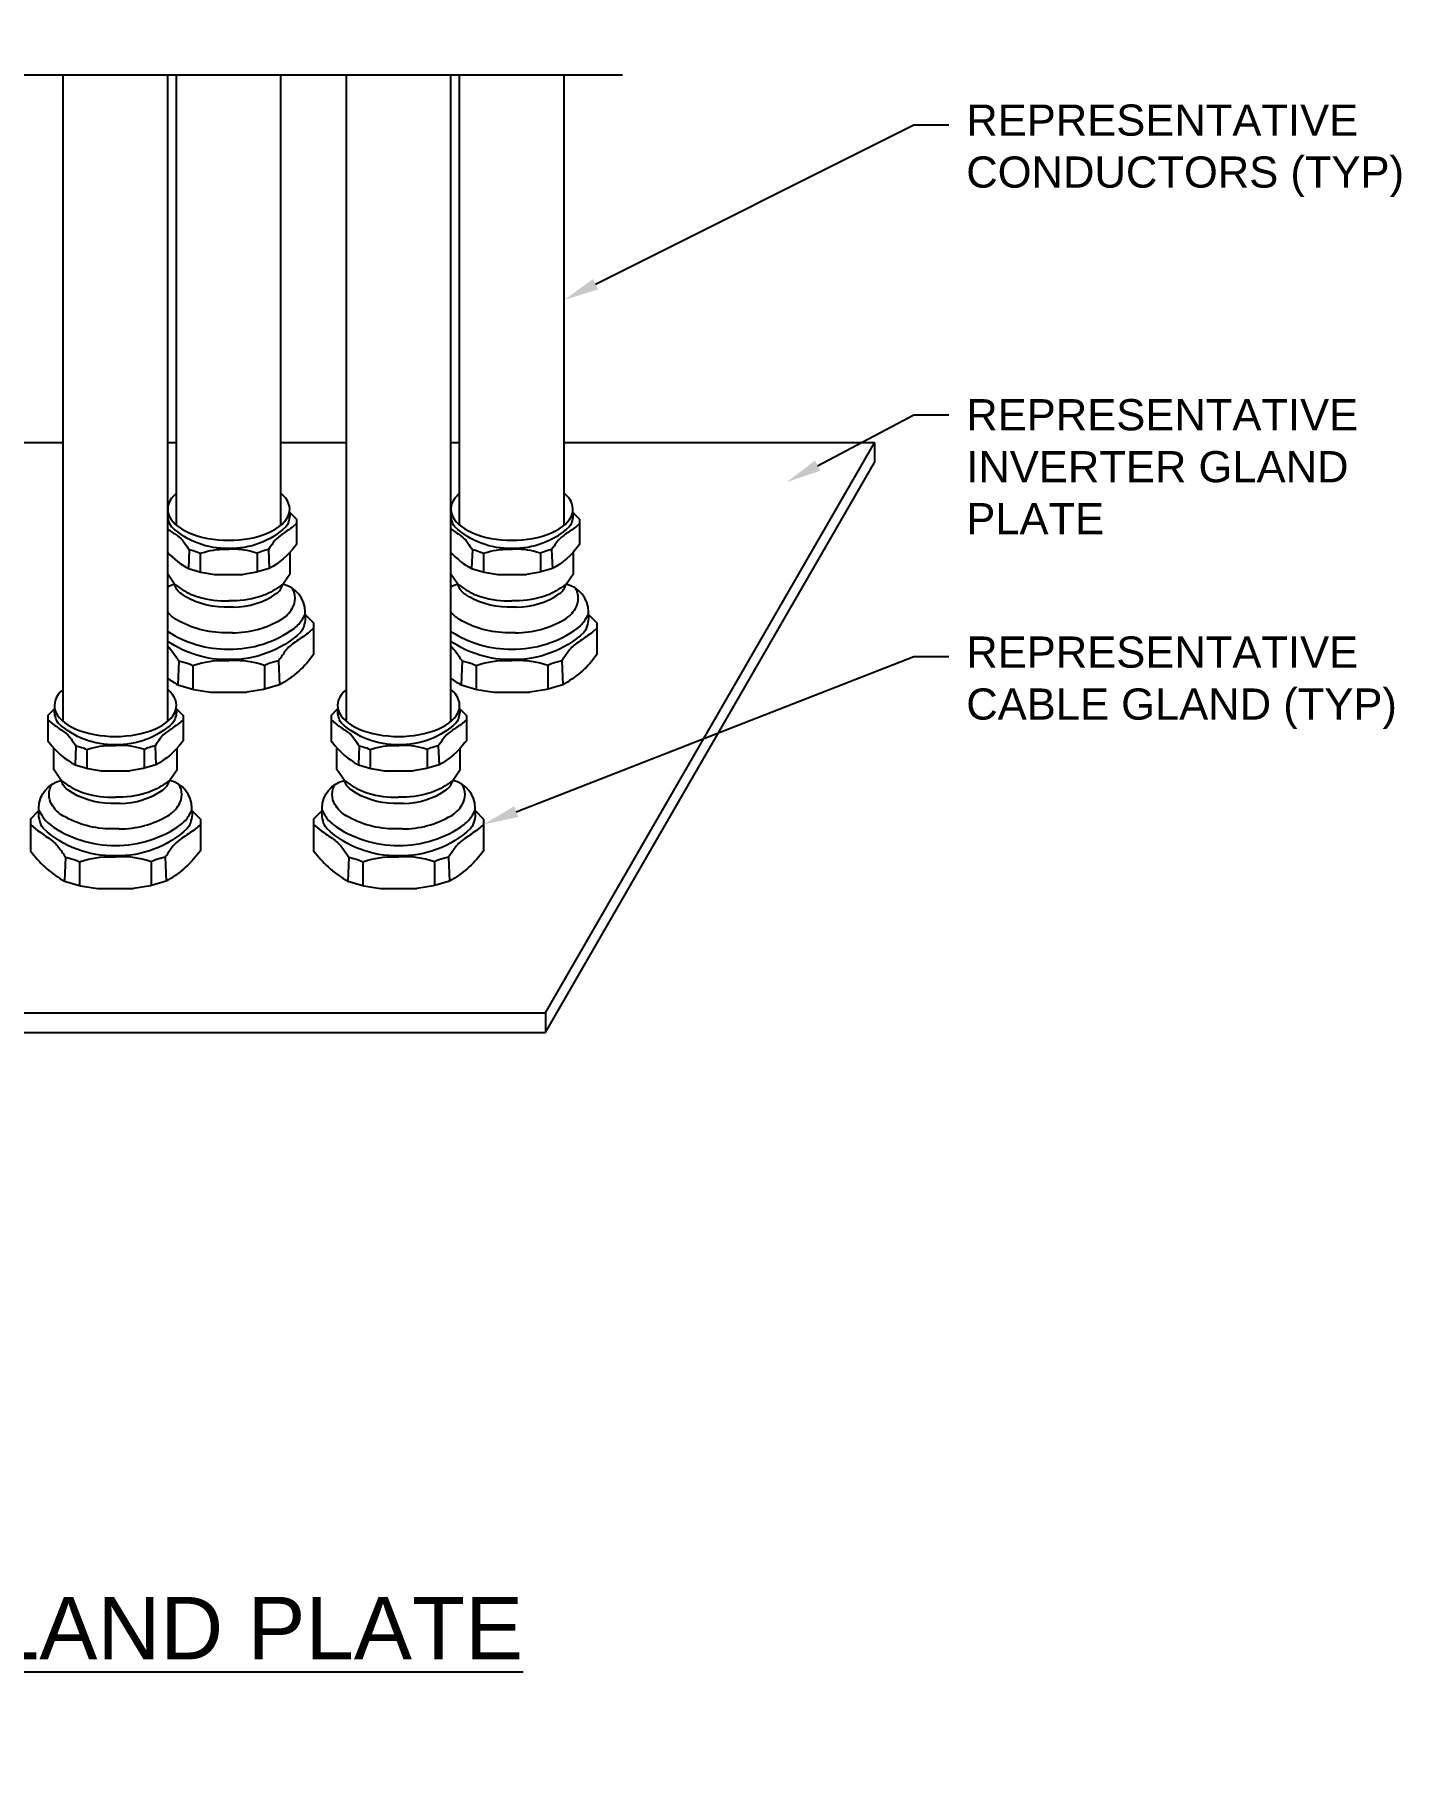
# Model space of a CAD drawing. Header units: feet. Extents: x -17.4 to 71.2, y -40.9 to 37.2.
# Drawn here: x 5.44 to 9.88, y 11.36 to 16.91 of the extents above; entities that cross this region are included whole.
import ezdxf
from ezdxf import colors
from ezdxf.entities.mleader import LeaderData, LeaderLine
from ezdxf.enums import TextEntityAlignment as Align
from ezdxf.math import Vec2, Vec3

# ---------------------------------------------------------------- set-up
doc = ezdxf.new("R2010")
doc.units = ezdxf.units.FT
doc.header["$MEASUREMENT"] = 0
doc.layers.add('G-ANNO-TEXT', color=1, linetype='Continuous')
doc.layers.add('G-ANNO-TEXT @ 1', color=1, linetype='Continuous')
doc.styles.add('NEI-A', font='arial.ttf')

# ---------------------------------------------------------------- blocks, each defined once
blk = doc.blocks.new('DETAIL_TITLE')
blk.add_circle((0.5923, -0.5126), 0.25)
at = {"style": 'NEI-A'}
blk.add_attdef('DETAIL_TITLE_001', (0.9099, -0.4851), '', height=0.2, dxfattribs=at)
at = {"style": 'NEI-A', "flags": 8}
blk.add_attdef('#', text='', height=0.2, dxfattribs=at).set_placement((0.5922, -0.5109), align=Align.MIDDLE_CENTER)
at = {"style": 'NEI-A'}
for tag, p in [('SCALE:', (0.9386, -0.7379)), ('1"_=_', (1.5474, -0.7379))]:
    blk.add_attdef(tag, text='', height=0.1, dxfattribs=at).set_placement(p, align=Align.BOTTOM_LEFT)

msp = doc.modelspace()

# ---------------------------------------------------------------- linework, layer by layer
at = {"color": 1}
for p, q in [((8.13505, 15.59964), (8.13505, 15.53714)), ((7.07924, 13.70842), (8.13505, 15.53714)), ((5.86734, 15.37553), (5.86844, 15.37663)), ((6.25786, 15.37716), (6.28037, 15.35464)), ((6.77604, 15.37553), (6.77714, 15.37663)), ((7.16656, 15.37716), (7.18907, 15.35464)), ((5.48297, 14.72508), (5.50496, 14.74707)), ((5.89438, 14.74759), (5.91689, 14.72508)), ((6.39167, 14.72508), (6.41366, 14.74707)), ((6.80308, 14.74759), (6.82559, 14.72508)), ((7.07924, 13.77092), (7.07924, 13.70842)), ((0.99026, 13.70842), (7.07924, 13.70842))]:
    msp.add_line(p, q, dxfattribs=at)
for points in [[(1.7096, 16.78074), (4.42456, 16.78074), (4.47144, 16.65195), (4.56519, 16.90952), (4.61206, 16.78074), (7.32702, 16.78074)], [(5.5319, 14.70604), (5.5319, 16.78074)], [(5.86734, 14.70604), (5.86734, 16.78074)], [(5.89538, 15.33561), (5.89538, 16.78074)], [(6.23082, 15.33561), (6.23082, 16.78074)], [(6.44059, 14.70604), (6.44059, 16.78074)], [(6.77604, 14.70604), (6.77604, 16.78074)], [(6.80407, 15.33561), (6.80407, 16.78074)], [(7.13952, 15.33561), (7.13952, 16.78074)], [(5.5319, 15.59964), (5.32212, 15.59964)], [(5.89538, 15.59964), (5.86734, 15.59964)], [(6.44059, 15.59964), (6.23082, 15.59964)], [(6.80407, 15.59964), (6.77604, 15.59964)], [(7.07924, 13.77092), (8.13505, 15.59964), (7.13952, 15.59964)], [(1.8971, 15.34162), (0.99026, 13.77092), (7.07924, 13.77092)], [(5.93639, 15.25713), (5.93383, 15.19634)], [(6.19044, 15.25713), (6.19299, 15.19634)], [(6.84508, 15.25713), (6.84253, 15.19634)], [(7.09914, 15.25713), (7.10169, 15.19634)], [(5.97187, 15.24562), (5.97187, 15.18512)], [(6.15496, 15.24562), (6.15496, 15.18512)], [(6.23676, 15.1462), (6.26084, 15.18092), (6.26084, 15.25032)], [(6.88057, 15.24562), (6.88057, 15.18512)], [(7.06366, 15.24562), (7.06366, 15.18512)], [(7.14546, 15.1462), (7.16953, 15.18092), (7.16953, 15.25032)], [(5.88944, 15.1462), (5.86734, 15.17807)], [(6.79814, 15.1462), (6.77604, 15.17807)], [(5.90349, 14.89991), (5.90028, 14.82352)], [(5.94807, 14.88544), (5.94807, 14.80942)], [(6.17812, 14.88544), (6.17812, 14.80942)], [(6.22271, 14.89991), (6.22592, 14.82352)], [(6.81219, 14.89991), (6.80898, 14.82352)], [(6.85677, 14.88544), (6.85677, 14.80942)], [(7.08682, 14.88544), (7.08682, 14.80942)], [(7.13141, 14.89991), (7.13461, 14.82352)], [(5.52596, 14.51664), (5.50188, 14.55136), (5.50188, 14.62076)], [(5.57291, 14.62757), (5.57035, 14.56677)], [(5.60839, 14.61606), (5.60839, 14.55556)], [(5.79148, 14.61606), (5.79148, 14.55556)], [(5.82696, 14.62757), (5.82951, 14.56677)], [(5.87328, 14.51664), (5.89736, 14.55136), (5.89736, 14.62076)], [(6.43466, 14.51664), (6.41058, 14.55136), (6.41058, 14.62076)], [(6.4816, 14.62757), (6.47905, 14.56677)], [(6.51709, 14.61606), (6.51709, 14.55556)], [(6.70018, 14.61606), (6.70018, 14.55556)], [(6.73566, 14.62757), (6.73821, 14.56677)], [(6.78198, 14.51664), (6.80605, 14.55136), (6.80605, 14.62076)], [(5.54001, 14.27034), (5.5368, 14.19395)], [(5.58459, 14.25587), (5.58459, 14.17986)], [(5.81464, 14.25587), (5.81464, 14.17986)], [(5.85923, 14.27034), (5.86244, 14.19395)], [(6.44871, 14.27034), (6.4455, 14.19395)], [(6.49329, 14.25587), (6.49329, 14.17986)], [(6.72334, 14.25587), (6.72334, 14.17986)], [(6.76793, 14.27034), (6.77114, 14.19395)]]:
    msp.add_lwpolyline(points, dxfattribs=at)
for points in [[(6.25904, 15.37598, -0.1321251), (6.25086, 15.33545), (6.24682, 15.33014, -0.1949443), (6.06341, 15.26072, -0.1949443), (5.88001, 15.33014), (5.87596, 15.33545, -0.1321251), (5.86778, 15.37598)], [(7.16774, 15.37598, -0.1321251), (7.15956, 15.33545), (7.15551, 15.33014, -0.1949443), (6.97211, 15.26072, -0.1949443), (6.78871, 15.33014), (6.78466, 15.33545, -0.1321251), (6.77648, 15.37598)], [(5.86734, 15.32361, -0.000916), (5.89773, 15.30264, -0.0897692), (5.92076, 15.27962, 0.0002008), (5.93639, 15.25713), (5.94896, 15.25405, -0.0560716), (5.97187, 15.24562), (5.98517, 15.24953, -0.0912926), (6.06341, 15.25768)], [(6.28037, 15.34094), (6.2667, 15.32857), (6.26246, 15.32566, 0.0010057), (6.2291, 15.30264, 0.0897692), (6.20606, 15.27962, -0.0002008), (6.19044, 15.25713), (6.17787, 15.25405, 0.0560716), (6.15496, 15.24562), (6.14166, 15.24953, 0.0912926), (6.06341, 15.25768, -2.1009347)], [(6.28037, 15.35464), (6.28037, 15.27379), (6.27595, 15.26791, -0.1074834), (6.19299, 15.19634), (6.15266, 15.18444), (6.10947, 15.1776)], [(6.77604, 15.32361, -0.000916), (6.80642, 15.30264, -0.0897692), (6.82946, 15.27962, 0.0002008), (6.84508, 15.25713), (6.85766, 15.25405, -0.0560716), (6.88057, 15.24562), (6.89386, 15.24953, -0.0912926), (6.97211, 15.25768)], [(7.18907, 15.34094), (7.1754, 15.32857), (7.17116, 15.32566, 0.0010057), (7.1378, 15.30264, 0.0897692), (7.11476, 15.27962, -0.0002008), (7.09914, 15.25713), (7.08656, 15.25405, 0.0560716), (7.06366, 15.24562), (7.05036, 15.24953, 0.0912926), (6.97211, 15.25768, -2.1009347)], [(7.18907, 15.35464), (7.18907, 15.27379), (7.18465, 15.26791, -0.1074834), (7.10169, 15.19634), (7.06135, 15.18444), (7.01816, 15.1776)], [(5.86734, 15.24815, 0.0823016), (5.93383, 15.19634), (5.97417, 15.18444), (6.01736, 15.1776), (6.10947, 15.1776)], [(6.77604, 15.24815, 0.0823016), (6.84253, 15.19634), (6.88287, 15.18444), (6.92606, 15.1776), (7.01816, 15.1776)], [(5.86734, 15.13836, -0.0647266), (5.88944, 15.1462)], [(6.07821, 15.07276), (6.04798, 15.07276, -0.1534225), (5.91029, 15.11602, -0.1805381), (5.88944, 15.1462, -1.0425752)], [(5.88944, 15.1462), (5.90759, 15.13347, 0.0786465), (5.96535, 15.10522, 0.0758581), (6.0631, 15.09268, 0.0948935)], [(6.23676, 15.1462), (6.21861, 15.13347, -0.0786465), (6.16084, 15.10522, -0.0758581), (6.0631, 15.09268, -0.0948935)], [(6.07821, 15.07276, 0.1534225), (6.21591, 15.11602, 0.1805381), (6.23676, 15.1462, 1.0425752)], [(6.30859, 15.04955), (6.30859, 15.05729, 0.3534765), (6.23676, 15.1462, 3.390146)], [(6.77604, 15.13836, -0.0647266), (6.79814, 15.1462)], [(6.98691, 15.07276), (6.95668, 15.07276, -0.1534225), (6.81899, 15.11602, -0.1805381), (6.79814, 15.1462, -1.0425752)], [(6.79814, 15.1462), (6.81629, 15.13347, 0.0786465), (6.87405, 15.10522, 0.0758581), (6.9718, 15.09268, 0.0948935)], [(7.14546, 15.1462), (7.1273, 15.13347, -0.0786465), (7.06954, 15.10522, -0.0758581), (6.9718, 15.09268, -0.0948935)], [(6.98691, 15.07276, 0.1534225), (7.1246, 15.11602, 0.1805381), (7.14546, 15.1462, 1.0425752)], [(7.21729, 15.04955), (7.21729, 15.05729, 0.3534765), (7.14546, 15.1462, 3.390146)], [(6.07497, 14.99056, 0.1332408), (6.23141, 15.033, 0.1284779), (6.26726, 15.06885, 0.2712979), (6.26726, 15.13351, 3.6859845)], [(6.98367, 14.99056, 0.1332408), (7.14011, 15.033, 0.1284779), (7.17596, 15.06885, 0.2712979), (7.17596, 15.13351, 3.6859845)], [(6.07497, 14.99056), (6.05122, 14.99056, -0.1332408), (5.89478, 15.033, -0.0910801), (5.86734, 15.05666, -0.0910801)], [(5.86734, 14.99484, 0.1486505), (6.0631, 14.93792, 0.1610813), (6.27287, 15.00448, 0.0961737), (6.29958, 15.03441), (6.30859, 15.04955), (6.33571, 15.02243)], [(6.3089, 15.04923, -0.1321251), (6.29863, 14.99832), (6.29354, 14.99164, -0.1949443), (6.0631, 14.90441, -0.1598727), (5.86734, 14.96365, -0.1598727)], [(6.98367, 14.99056), (6.95992, 14.99056, -0.1332408), (6.80348, 15.033, -0.0910801), (6.77604, 15.05666, -0.0910801)], [(6.77604, 14.99484, 0.1486505), (6.9718, 14.93792, 0.1610813), (7.18157, 15.00448, 0.0961737), (7.20828, 15.03441), (7.21729, 15.04955), (7.24441, 15.02243)], [(7.2176, 15.04923, -0.1321251), (7.20733, 14.99832), (7.20224, 14.99164, -0.1949443), (6.9718, 14.90441, -0.1598727), (6.77604, 14.96365, -0.1598727)], [(6.33571, 15.00521), (6.31853, 14.98967), (6.3132, 14.98601, 0.0010057), (6.27128, 14.95709, 0.0897692), (6.24234, 14.92817, -0.0002008), (6.22271, 14.89991), (6.20691, 14.89603, 0.0560716), (6.17812, 14.88544), (6.16141, 14.89035, 0.0912926), (6.0631, 14.90059, -2.1009347)], [(6.33571, 15.02243), (6.33571, 14.92084), (6.33015, 14.91345, -0.1074834), (6.22592, 14.82352), (6.17523, 14.80857), (6.12096, 14.79997)], [(7.24441, 15.00521), (7.22722, 14.98967), (7.2219, 14.98601, 0.0010057), (7.17998, 14.95709, 0.0897692), (7.15103, 14.92817, -0.0002008), (7.13141, 14.89991), (7.11561, 14.89603, 0.0560716), (7.08682, 14.88544), (7.07011, 14.89035, 0.0912926), (6.9718, 14.90059, -2.1009347)], [(7.24441, 15.02243), (7.24441, 14.92084), (7.23885, 14.91345, -0.1074834), (7.13461, 14.82352), (7.08393, 14.80857), (7.02966, 14.79997)], [(5.86734, 14.94713, -0.0549069), (5.88386, 14.92817, 0.0002008), (5.90349, 14.89991), (5.91929, 14.89603, -0.0560716), (5.94807, 14.88544), (5.96478, 14.89035, -0.0912926), (6.0631, 14.90059)], [(6.77604, 14.94713, -0.0549069), (6.79256, 14.92817, 0.0002008), (6.81219, 14.89991), (6.82798, 14.89603, -0.0560716), (6.85677, 14.88544), (6.87348, 14.89035, -0.0912926), (6.9718, 14.90059)], [(5.86734, 14.84406, 0.029989), (5.90028, 14.82352), (5.95096, 14.80857), (6.00523, 14.79997), (6.12096, 14.79997)], [(6.77604, 14.84406, 0.029989), (6.80898, 14.82352), (6.85966, 14.80857), (6.91393, 14.79997), (7.02966, 14.79997)], [(5.48297, 14.72508), (5.48297, 14.64423), (5.4874, 14.63835, 0.1074834), (5.57035, 14.56677), (5.61069, 14.55488), (5.65388, 14.54804), (5.74599, 14.54804)], [(5.48297, 14.71138), (5.49665, 14.69901), (5.50088, 14.69609, -0.0010057), (5.53425, 14.67308, -0.0897692), (5.55728, 14.65006, 0.0002008), (5.57291, 14.62757), (5.58548, 14.62449, -0.0560716), (5.60839, 14.61606), (5.62169, 14.61996, -0.0912926), (5.69993, 14.62811, 2.1009347)], [(5.89556, 14.74641, -0.1321251), (5.88738, 14.70589), (5.88334, 14.70057, -0.1949443), (5.69993, 14.63115, -0.1949443), (5.51653, 14.70057), (5.51248, 14.70589, -0.1321251), (5.50431, 14.74641)], [(5.91689, 14.71138), (5.90322, 14.69901), (5.89898, 14.69609, 0.0010057), (5.86562, 14.67308, 0.0897692), (5.84258, 14.65006, -0.0002008), (5.82696, 14.62757), (5.81439, 14.62449, 0.0560716), (5.79148, 14.61606), (5.77818, 14.61996, 0.0912926), (5.69993, 14.62811, -2.1009347)], [(5.91689, 14.72508), (5.91689, 14.64423), (5.91247, 14.63835, -0.1074834), (5.82951, 14.56677), (5.78918, 14.55488), (5.74599, 14.54804)], [(6.39167, 14.72508), (6.39167, 14.64423), (6.39609, 14.63835, 0.1074834), (6.47905, 14.56677), (6.51939, 14.55488), (6.56258, 14.54804), (6.65468, 14.54804)], [(6.39167, 14.71138), (6.40535, 14.69901), (6.40958, 14.69609, -0.0010057), (6.44295, 14.67308, -0.0897692), (6.46598, 14.65006, 0.0002008), (6.4816, 14.62757), (6.49418, 14.62449, -0.0560716), (6.51709, 14.61606), (6.53039, 14.61996, -0.0912926), (6.60863, 14.62811, 2.1009347)], [(6.80426, 14.74641, -0.1321251), (6.79608, 14.70589), (6.79203, 14.70057, -0.1949443), (6.60863, 14.63115, -0.1949443), (6.42523, 14.70057), (6.42118, 14.70589, -0.1321251), (6.413, 14.74641)], [(6.82559, 14.71138), (6.81192, 14.69901), (6.80768, 14.69609, 0.0010057), (6.77432, 14.67308, 0.0897692), (6.75128, 14.65006, -0.0002008), (6.73566, 14.62757), (6.72309, 14.62449, 0.0560716), (6.70018, 14.61606), (6.68688, 14.61996, 0.0912926), (6.60863, 14.62811, -2.1009347)], [(6.82559, 14.72508), (6.82559, 14.64423), (6.82117, 14.63835, -0.1074834), (6.73821, 14.56677), (6.69787, 14.55488), (6.65468, 14.54804)], [(5.45413, 14.41998), (5.45413, 14.42773, -0.3534765), (5.52596, 14.51664, -3.390146)], [(5.71149, 14.36099), (5.68774, 14.36099, -0.1332408), (5.5313, 14.40344, -0.1284779), (5.49546, 14.43928, -0.2712979), (5.49546, 14.50394, -3.6859845)], [(5.71473, 14.44319), (5.6845, 14.44319, -0.1534225), (5.54681, 14.48646, -0.1805381), (5.52596, 14.51664, -1.0425752)], [(5.52596, 14.51664), (5.54411, 14.5039, 0.0786465), (5.60187, 14.47565, 0.0758581), (5.69962, 14.46312, 0.0948935)], [(5.87328, 14.51664), (5.85513, 14.5039, -0.0786465), (5.79736, 14.47565, -0.0758581), (5.69962, 14.46312, -0.0948935)], [(5.71149, 14.36099, 0.1332408), (5.86794, 14.40344, 0.1284779), (5.90378, 14.43928, 0.2712979), (5.90378, 14.50394, 3.6859845)], [(5.71473, 14.44319, 0.1534225), (5.85243, 14.48646, 0.1805381), (5.87328, 14.51664, 1.0425752)], [(5.94511, 14.41998), (5.94511, 14.42773, 0.3534765), (5.87328, 14.51664, 3.390146)], [(6.36283, 14.41998), (6.36283, 14.42773, -0.3534765), (6.43466, 14.51664, -3.390146)], [(6.62019, 14.36099), (6.59644, 14.36099, -0.1332408), (6.44, 14.40344, -0.1284779), (6.40415, 14.43928, -0.2712979), (6.40415, 14.50394, -3.6859845)], [(6.62343, 14.44319), (6.5932, 14.44319, -0.1534225), (6.45551, 14.48646, -0.1805381), (6.43466, 14.51664, -1.0425752)], [(6.43466, 14.51664), (6.45281, 14.5039, 0.0786465), (6.51057, 14.47565, 0.0758581), (6.60832, 14.46312, 0.0948935)], [(6.78198, 14.51664), (6.76382, 14.5039, -0.0786465), (6.70606, 14.47565, -0.0758581), (6.60832, 14.46312, -0.0948935)], [(6.62019, 14.36099, 0.1332408), (6.77663, 14.40344, 0.1284779), (6.81248, 14.43928, 0.2712979), (6.81248, 14.50394, 3.6859845)], [(6.62343, 14.44319, 0.1534225), (6.76112, 14.48646, 0.1805381), (6.78198, 14.51664, 1.0425752)], [(6.85381, 14.41998), (6.85381, 14.42773, 0.3534765), (6.78198, 14.51664, 3.390146)], [(5.42701, 14.39286), (5.45413, 14.41998), (5.46313, 14.40485, 0.0961737), (5.48984, 14.37492, 0.1610813), (5.69962, 14.30836, 0.1610813), (5.9094, 14.37492, 0.0961737), (5.9361, 14.40485), (5.94511, 14.41998), (5.97223, 14.39286)], [(5.42701, 14.39286), (5.42701, 14.29127), (5.43256, 14.28389, 0.1074834), (5.5368, 14.19395), (5.58748, 14.179), (5.64175, 14.17041), (5.75748, 14.17041)], [(5.42701, 14.37565), (5.44419, 14.3601), (5.44951, 14.35644, -0.0010057), (5.49143, 14.32752, -0.0897692), (5.52038, 14.2986, 0.0002008), (5.54001, 14.27034), (5.55581, 14.26647, -0.0560716), (5.58459, 14.25587), (5.6013, 14.26079, -0.0912926), (5.69962, 14.27103, 2.1009347)], [(5.94542, 14.41967, -0.1321251), (5.93515, 14.36875), (5.93006, 14.36207, -0.1949443), (5.69962, 14.27484, -0.1949443), (5.46917, 14.36207), (5.46409, 14.36875, -0.1321251), (5.45381, 14.41967)], [(5.97223, 14.37565), (5.95505, 14.3601), (5.94972, 14.35644, 0.0010057), (5.9078, 14.32752, 0.0897692), (5.87886, 14.2986, -0.0002008), (5.85923, 14.27034), (5.84343, 14.26647, 0.0560716), (5.81464, 14.25587), (5.79793, 14.26079, 0.0912926), (5.69962, 14.27103, -2.1009347)], [(5.97223, 14.39286), (5.97223, 14.29127), (5.96667, 14.28389, -0.1074834), (5.86244, 14.19395), (5.81175, 14.179), (5.75748, 14.17041)], [(6.33571, 14.39286), (6.36283, 14.41998), (6.37183, 14.40485, 0.0961737), (6.39854, 14.37492, 0.1610813), (6.60832, 14.30836, 0.1610813), (6.81809, 14.37492, 0.0961737), (6.8448, 14.40485), (6.85381, 14.41998), (6.88093, 14.39286)], [(6.33571, 14.39286), (6.33571, 14.29127), (6.34126, 14.28389, 0.1074834), (6.4455, 14.19395), (6.49618, 14.179), (6.55045, 14.17041), (6.66618, 14.17041)], [(6.33571, 14.37565), (6.35289, 14.3601), (6.35821, 14.35644, -0.0010057), (6.40013, 14.32752, -0.0897692), (6.42908, 14.2986, 0.0002008), (6.44871, 14.27034), (6.4645, 14.26647, -0.0560716), (6.49329, 14.25587), (6.51, 14.26079, -0.0912926), (6.60832, 14.27103, 2.1009347)], [(6.85412, 14.41967, -0.1321251), (6.84385, 14.36875), (6.83876, 14.36207, -0.1949443), (6.60832, 14.27484, -0.1949443), (6.37787, 14.36207), (6.37278, 14.36875, -0.1321251), (6.36251, 14.41967)], [(6.88093, 14.37565), (6.86374, 14.3601), (6.85842, 14.35644, 0.0010057), (6.8165, 14.32752, 0.0897692), (6.78756, 14.2986, -0.0002008), (6.76793, 14.27034), (6.75213, 14.26647, 0.0560716), (6.72334, 14.25587), (6.70663, 14.26079, 0.0912926), (6.60832, 14.27103, -2.1009347)], [(6.88093, 14.39286), (6.88093, 14.29127), (6.87537, 14.28389, -0.1074834), (6.77114, 14.19395), (6.72045, 14.179), (6.66618, 14.17041)]]:
    msp.add_lwpolyline(points, format="xyb", dxfattribs=at)
for centre in [(6.0631, 15.38685), (6.9718, 15.38685), (5.69962, 14.75728), (6.60832, 14.75728)]:
    msp.add_ellipse(centre, major_axis=(0.19569, 0), ratio=0.5082541, start_param=2.6003614, end_param=6.8244166, dxfattribs=at)

# ---------------------------------------------------------------- block references
at = {"layer": 'G-ANNO-TEXT @ 1'}
ref = msp.add_blockref('DETAIL_TITLE', (2.70891, 12.1258), dxfattribs=at)
ref.add_attrib('#', '1', dxfattribs={"layer": '0', "height": 0.2, "style": 'NEI-A'}).set_placement((3.30111, 11.6149), align=Align.MIDDLE_CENTER)
ref.add_attrib('DETAIL_TITLE_001', '%%UINVERTER GLAND PLATE', (3.59274, 11.69726), dxfattribs={"layer": '0', "height": 0.2, "style": 'NEI-A'})
ref.add_attrib('SCALE:', 'SCALE:', dxfattribs={"layer": '0', "height": 0.1, "style": 'NEI-A'}).set_placement((3.64755, 11.59414), align=Align.TOP_LEFT)
ref.add_attrib('1"_=_', 'NTS', dxfattribs={"layer": '0', "height": 0.1, "style": 'NEI-A'}).set_placement((4.20728, 11.59414), align=Align.TOP_LEFT)

# ---------------------------------------------------------------- next in the draw order: leaders
at = {"layer": 'G-ANNO-TEXT'}
ml = msp.add_multileader_mtext('Standard', dxfattribs=at)
ml.set_content('REPRESENTATIVE \\PCONDUCTORS (TYP)', color=256, style='NEI-A')
ml.set_leader_properties()
ml.build(insert=Vec2(0, 0))
ml.multileader.update_dxf_attribs({"dogleg_length": 0.1125, "arrow_head_size": 0.1125})
ctx = ml.context
ctx.base_point, ctx.char_height, ctx.arrow_head_size, ctx.landing_gap_size, ctx.plane_origin = Vec3(8.37321, 16.62047), 0.1, 0.1125, 0.05625, Vec3(7.13952, 16.05817)
notes = []
notes.append((ctx, [(0, (1, 1, 0), (8.26071, 16.62047), (1, 0), 0.1125, [(0, [(7.13952, 16.05817)], 0, [])])]))
ctx.mtext.insert, ctx.mtext.width, ctx.mtext.flow_direction = Vec3(8.42946, 16.68517), 1.4006589, 5
ctx.mtext.has_bg_fill, ctx.mtext.bg_color, ctx.mtext.bg_scale_factor, ctx.mtext.bg_transparency, ctx.mtext.use_window_bg_color = 1, -1073741824, 1.5, 0, 1
ml = msp.add_multileader_mtext('Standard', dxfattribs=at)
ml.set_content('REPRESENTATIVE \\PINVERTER GLAND PLATE', color=256, style='NEI-A')
ml.set_leader_properties()
ml.build(insert=Vec2(0, 0))
ml.multileader.update_dxf_attribs({"dogleg_length": 0.1125, "arrow_head_size": 0.1125})
ctx = ml.context
ctx.base_point, ctx.char_height, ctx.arrow_head_size, ctx.landing_gap_size, ctx.plane_origin = Vec3(8.37321, 15.68999), 0.1, 0.1125, 0.05625, Vec3(7.13952, 15.12768)
notes.append((ctx, [(0, (1, 1, 0), (8.26071, 15.68999), (1, 0), 0.1125, [(0, [(7.85313, 15.47367)], 0, [])])]))
ctx.mtext.insert, ctx.mtext.width, ctx.mtext.flow_direction = Vec3(8.42946, 15.73999), 1.2510682, 5
ctx.mtext.has_bg_fill, ctx.mtext.bg_color, ctx.mtext.bg_scale_factor, ctx.mtext.bg_transparency, ctx.mtext.use_window_bg_color = 1, -1073741824, 1.5, 0, 1
ml = msp.add_multileader_mtext('Standard', dxfattribs=at)
ml.set_content('REPRESENTATIVE \\PCABLE GLAND (TYP)', color=256, style='NEI-A')
ml.set_leader_properties()
ml.build(insert=Vec2(0, 0))
ml.multileader.update_dxf_attribs({"dogleg_length": 0.1125, "arrow_head_size": 0.1125})
ctx = ml.context
ctx.base_point, ctx.char_height, ctx.arrow_head_size, ctx.landing_gap_size, ctx.plane_origin = Vec3(8.37321, 14.91381), 0.1, 0.1125, 0.05625, Vec3(7.13952, 14.32999)
notes.append((ctx, [(0, (1, 1, 0), (8.26071, 14.91381), (1, 0), 0.1125, [(0, [(6.88093, 14.37565)], 0, [])])]))
ctx.mtext.insert, ctx.mtext.width, ctx.mtext.flow_direction = Vec3(8.42946, 14.9785), 1.3777394, 5
ctx.mtext.has_bg_fill, ctx.mtext.bg_color, ctx.mtext.bg_scale_factor, ctx.mtext.bg_transparency, ctx.mtext.use_window_bg_color = 1, -1073741824, 1.5, 0, 1
for ctx, leaders in notes:
    for number, flags, end, landing, length, lines in leaders:
        leader = LeaderData()
        leader.index, (leader.has_last_leader_line, leader.has_dogleg_vector, leader.attachment_direction) = number, flags
        leader.last_leader_point, leader.dogleg_vector, leader.dogleg_length = Vec3(end), Vec3(landing), length
        for number, points, colour, breaks in lines:
            line = LeaderLine()
            line.index, line.vertices, line.color, line.breaks = number, Vec3.list(points), colors.encode_raw_color(colour), breaks
            leader.lines.append(line)
        ctx.leaders.append(leader)

doc.saveas('drawing.dxf')
